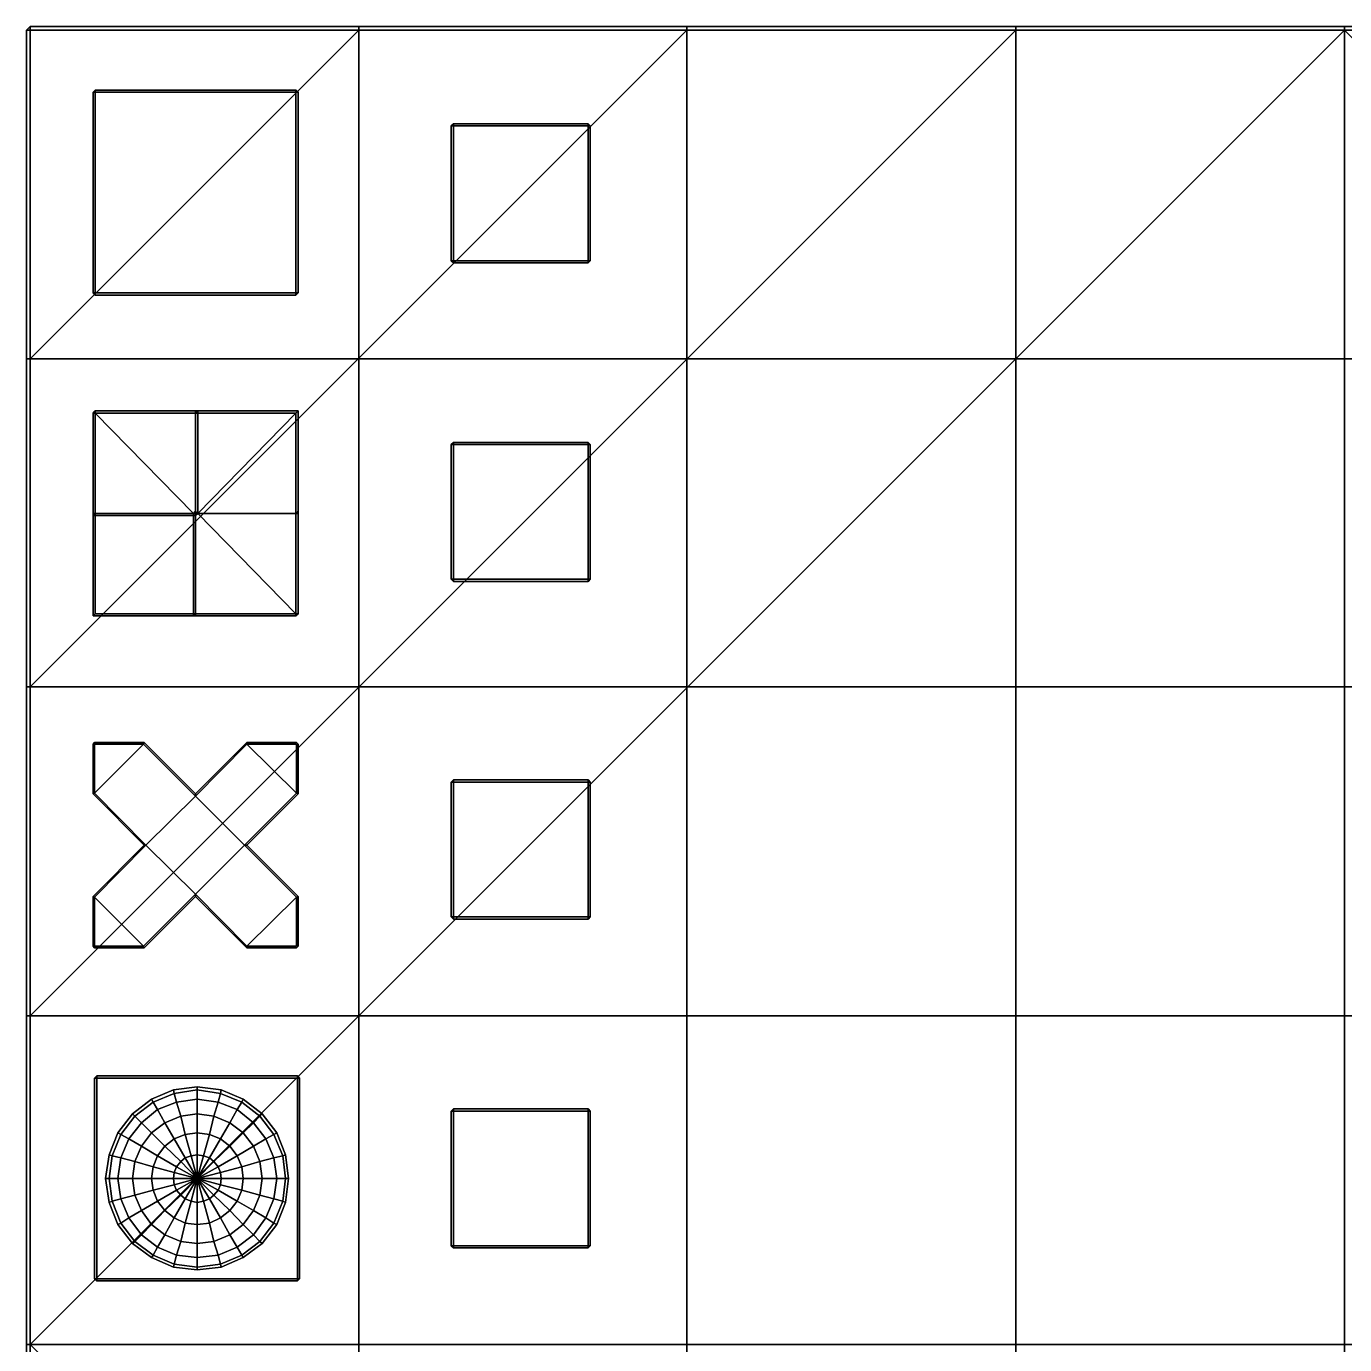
# Model space of a CAD drawing. Extents: x -0.18 to 0.18, y -0.18 to 0.18.
# Drawn here: x -0.18 to 0, y 0 to 0.18 of the extents above; entities that cross this region are included whole.
import ezdxf

# ---------------------------------------------------------------- set-up
doc = ezdxf.new("R2010")
doc.units = 0
for name, color, linetype in [('BAUER_5.1', 49, 'CONTINUOUS'), ('BAUER_6.1', 49, 'CONTINUOUS'), ('BAUER_7.1', 49, 'CONTINUOUS'), ('BAUER_8.1', 49, 'CONTINUOUS'), ('DAME.1', 49, 'CONTINUOUS'), ('KOPF.3', 49, 'CONTINUOUS'), ('L_UFER_2.1', 49, 'CONTINUOUS'), ('SCHACHBRETT', 252, 'CONTINUOUS'), ('SPRINGER_2.1', 49, 'CONTINUOUS'), ('TURM_2.1', 49, 'CONTINUOUS')]:
    doc.layers.add(name, color=color, linetype=linetype)

msp = doc.modelspace()

# ---------------------------------------------------------------- meshes
at = {"layer": 'BAUER_5.1'}
mesh = msp.add_polyface(dxfattribs=at)
corners = [(-0.1033, 0.0135, 0.01), (-0.1217, 0.0135, 0.01), (-0.1217, 0.0319, 0.01), (-0.1033, 0.0319, 0.01), (-0.1033, 0.0132, 0.0103), (-0.1217, 0.0132, 0.0103), (-0.122, 0.0135, 0.0103), (-0.122, 0.0319, 0.0103), (-0.1217, 0.0322, 0.0103), (-0.1033, 0.0322, 0.0103), (-0.103, 0.0319, 0.0103), (-0.103, 0.0135, 0.0103), (-0.1033, 0.0132, 0.0287), (-0.1217, 0.0132, 0.0287), (-0.122, 0.0135, 0.0287), (-0.122, 0.0319, 0.0287), (-0.1217, 0.0322, 0.0287), (-0.1033, 0.0322, 0.0287), (-0.103, 0.0319, 0.0287), (-0.103, 0.0135, 0.0287), (-0.1033, 0.0135, 0.029), (-0.1217, 0.0135, 0.029), (-0.1217, 0.0319, 0.029), (-0.1033, 0.0319, 0.029)]
mesh.append_faces([[corners[k] for k in face] for face in [(0, 4, 5, 1), (4, 12, 13, 5), (12, 20, 21, 13), (1, 5, 6, 6), (5, 13, 14, 6), (13, 21, 14, 14), (1, 6, 7, 2), (6, 14, 15, 7), (14, 21, 22, 15), (2, 7, 8, 8), (7, 15, 16, 8), (15, 22, 16, 16), (2, 8, 9, 3), (8, 16, 17, 9), (16, 22, 23, 17), (3, 9, 10, 10), (9, 17, 18, 10), (17, 23, 18, 18), (3, 10, 11, 0), (10, 18, 19, 11), (18, 23, 20, 19), (0, 11, 4, 4), (11, 19, 12, 4), (19, 20, 12, 12), (20, 23, 22, 21), (0, 1, 2, 3)]])
at = {"layer": 'BAUER_6.1'}
mesh = msp.add_polyface(dxfattribs=at)
corners = [(-0.1033, 0.0584, 0.01), (-0.1217, 0.0584, 0.01), (-0.1217, 0.0768, 0.01), (-0.1033, 0.0768, 0.01), (-0.1033, 0.0581, 0.0103), (-0.1217, 0.0581, 0.0103), (-0.122, 0.0584, 0.0103), (-0.122, 0.0768, 0.0103), (-0.1217, 0.0771, 0.0103), (-0.1033, 0.0771, 0.0103), (-0.103, 0.0768, 0.0103), (-0.103, 0.0584, 0.0103), (-0.1033, 0.0581, 0.0287), (-0.1217, 0.0581, 0.0287), (-0.122, 0.0584, 0.0287), (-0.122, 0.0768, 0.0287), (-0.1217, 0.0771, 0.0287), (-0.1033, 0.0771, 0.0287), (-0.103, 0.0768, 0.0287), (-0.103, 0.0584, 0.0287), (-0.1033, 0.0584, 0.029), (-0.1217, 0.0584, 0.029), (-0.1217, 0.0768, 0.029), (-0.1033, 0.0768, 0.029)]
mesh.append_faces([[corners[k] for k in face] for face in [(0, 4, 5, 1), (4, 12, 13, 5), (12, 20, 21, 13), (1, 5, 6, 6), (5, 13, 14, 6), (13, 21, 14, 14), (1, 6, 7, 2), (6, 14, 15, 7), (14, 21, 22, 15), (2, 7, 8, 8), (7, 15, 16, 8), (15, 22, 16, 16), (2, 8, 9, 3), (8, 16, 17, 9), (16, 22, 23, 17), (3, 9, 10, 10), (9, 17, 18, 10), (17, 23, 18, 18), (3, 10, 11, 0), (10, 18, 19, 11), (18, 23, 20, 19), (0, 11, 4, 4), (11, 19, 12, 4), (19, 20, 12, 12), (20, 23, 22, 21), (0, 1, 2, 3)]])
at = {"layer": 'BAUER_7.1'}
mesh = msp.add_polyface(dxfattribs=at)
corners = [(-0.1033, 0.1045, 0.01), (-0.1217, 0.1045, 0.01), (-0.1217, 0.1229, 0.01), (-0.1033, 0.1229, 0.01), (-0.1033, 0.1042, 0.0103), (-0.1217, 0.1042, 0.0103), (-0.122, 0.1045, 0.0103), (-0.122, 0.1229, 0.0103), (-0.1217, 0.1232, 0.0103), (-0.1033, 0.1232, 0.0103), (-0.103, 0.1229, 0.0103), (-0.103, 0.1045, 0.0103), (-0.1033, 0.1042, 0.0287), (-0.1217, 0.1042, 0.0287), (-0.122, 0.1045, 0.0287), (-0.122, 0.1229, 0.0287), (-0.1217, 0.1232, 0.0287), (-0.1033, 0.1232, 0.0287), (-0.103, 0.1229, 0.0287), (-0.103, 0.1045, 0.0287), (-0.1033, 0.1045, 0.029), (-0.1217, 0.1045, 0.029), (-0.1217, 0.1229, 0.029), (-0.1033, 0.1229, 0.029)]
mesh.append_faces([[corners[k] for k in face] for face in [(0, 4, 5, 1), (4, 12, 13, 5), (12, 20, 21, 13), (1, 5, 6, 6), (5, 13, 14, 6), (13, 21, 14, 14), (1, 6, 7, 2), (6, 14, 15, 7), (14, 21, 22, 15), (2, 7, 8, 8), (7, 15, 16, 8), (15, 22, 16, 16), (2, 8, 9, 3), (8, 16, 17, 9), (16, 22, 23, 17), (3, 9, 10, 10), (9, 17, 18, 10), (17, 23, 18, 18), (3, 10, 11, 0), (10, 18, 19, 11), (18, 23, 20, 19), (0, 11, 4, 4), (11, 19, 12, 4), (19, 20, 12, 12), (20, 23, 22, 21), (0, 1, 2, 3)]])
at = {"layer": 'BAUER_8.1'}
mesh = msp.add_polyface(dxfattribs=at)
corners = [(-0.1033, 0.148, 0.01), (-0.1217, 0.148, 0.01), (-0.1217, 0.1664, 0.01), (-0.1033, 0.1664, 0.01), (-0.1033, 0.1477, 0.0103), (-0.1217, 0.1477, 0.0103), (-0.122, 0.148, 0.0103), (-0.122, 0.1664, 0.0103), (-0.1217, 0.1667, 0.0103), (-0.1033, 0.1667, 0.0103), (-0.103, 0.1664, 0.0103), (-0.103, 0.148, 0.0103), (-0.1033, 0.1477, 0.0287), (-0.1217, 0.1477, 0.0287), (-0.122, 0.148, 0.0287), (-0.122, 0.1664, 0.0287), (-0.1217, 0.1667, 0.0287), (-0.1033, 0.1667, 0.0287), (-0.103, 0.1664, 0.0287), (-0.103, 0.148, 0.0287), (-0.1033, 0.148, 0.029), (-0.1217, 0.148, 0.029), (-0.1217, 0.1664, 0.029), (-0.1033, 0.1664, 0.029)]
mesh.append_faces([[corners[k] for k in face] for face in [(0, 4, 5, 1), (4, 12, 13, 5), (12, 20, 21, 13), (1, 5, 6, 6), (5, 13, 14, 6), (13, 21, 14, 14), (1, 6, 7, 2), (6, 14, 15, 7), (14, 21, 22, 15), (2, 7, 8, 8), (7, 15, 16, 8), (15, 22, 16, 16), (2, 8, 9, 3), (8, 16, 17, 9), (16, 22, 23, 17), (3, 9, 10, 10), (9, 17, 18, 10), (17, 23, 18, 18), (3, 10, 11, 0), (10, 18, 19, 11), (18, 23, 20, 19), (0, 11, 4, 4), (11, 19, 12, 4), (19, 20, 12, 12), (20, 23, 22, 21), (0, 1, 2, 3)]])
at = {"layer": 'DAME.1'}
mesh = msp.add_polyface(dxfattribs=at)
corners = [(-0.143, 0.009, 0.01), (-0.1704, 0.009, 0.01), (-0.1704, 0.0364, 0.01), (-0.143, 0.0364, 0.01), (-0.143, 0.0087, 0.0103), (-0.1704, 0.0087, 0.0103), (-0.1707, 0.009, 0.0103), (-0.1707, 0.0364, 0.0103), (-0.1704, 0.0367, 0.0103), (-0.143, 0.0367, 0.0103), (-0.1427, 0.0364, 0.0103), (-0.1427, 0.009, 0.0103), (-0.143, 0.0087, 0.0377), (-0.1704, 0.0087, 0.0377), (-0.1707, 0.009, 0.0377), (-0.1707, 0.0364, 0.0377), (-0.1704, 0.0367, 0.0377), (-0.143, 0.0367, 0.0377), (-0.1427, 0.0364, 0.0377), (-0.1427, 0.009, 0.0377), (-0.143, 0.009, 0.038), (-0.1704, 0.009, 0.038), (-0.1704, 0.0364, 0.038), (-0.143, 0.0364, 0.038)]
mesh.append_faces([[corners[k] for k in face] for face in [(0, 4, 5, 1), (4, 12, 13, 5), (12, 20, 21, 13), (1, 5, 6, 6), (5, 13, 14, 6), (13, 21, 14, 14), (1, 6, 7, 2), (6, 14, 15, 7), (14, 21, 22, 15), (2, 7, 8, 8), (7, 15, 16, 8), (15, 22, 16, 16), (2, 8, 9, 3), (8, 16, 17, 9), (16, 22, 23, 17), (3, 9, 10, 10), (9, 17, 18, 10), (17, 23, 18, 18), (3, 10, 11, 0), (10, 18, 19, 11), (18, 23, 20, 19), (0, 11, 4, 4), (11, 19, 12, 4), (19, 20, 12, 12), (20, 23, 22, 21), (0, 1, 2, 3)]])
at = {"layer": 'KOPF.3'}
mesh = msp.add_polyface(dxfattribs=at)
corners = [(-0.1575, 0.0258, 0.038), (-0.1583, 0.0287, 0.0393), (-0.1567, 0.0289, 0.0393), (-0.1567, 0.0259, 0.038), (-0.1621, 0.0258, 0.0393), (-0.1643, 0.0271, 0.0413), (-0.1629, 0.0289, 0.0413), (-0.1611, 0.0271, 0.0393), (-0.1611, 0.0303, 0.0413), (-0.1598, 0.0281, 0.0393), (-0.1589, 0.0312, 0.0413), (-0.1567, 0.0315, 0.0413), (-0.166, 0.0281, 0.0439), (-0.1643, 0.0303, 0.0439), (-0.1621, 0.0321, 0.0439), (-0.1595, 0.0331, 0.0439), (-0.1567, 0.0335, 0.0439), (-0.1671, 0.0287, 0.0469), (-0.1652, 0.0312, 0.0469), (-0.1627, 0.0331, 0.0469), (-0.1598, 0.0343, 0.0469), (-0.1567, 0.0348, 0.0469), (-0.1683, 0.0258, 0.0469), (-0.1687, 0.0259, 0.0501), (-0.1675, 0.0289, 0.0501), (-0.1655, 0.0315, 0.0501), (-0.1629, 0.0335, 0.0501), (-0.1599, 0.0348, 0.0501), (-0.1567, 0.0352, 0.0501), (-0.1683, 0.0258, 0.0534), (-0.1671, 0.0287, 0.0534), (-0.1652, 0.0312, 0.0534), (-0.1627, 0.0331, 0.0534), (-0.1598, 0.0343, 0.0534), (-0.1567, 0.0348, 0.0534), (-0.166, 0.0281, 0.0564), (-0.1643, 0.0303, 0.0564), (-0.1621, 0.0321, 0.0564), (-0.1595, 0.0331, 0.0564), (-0.1567, 0.0335, 0.0564), (-0.1643, 0.0271, 0.059), (-0.1629, 0.0289, 0.059), (-0.1611, 0.0303, 0.059), (-0.1589, 0.0312, 0.059), (-0.1567, 0.0315, 0.059), (-0.1621, 0.0258, 0.0609), (-0.1611, 0.0271, 0.0609), (-0.1598, 0.0281, 0.0609), (-0.1583, 0.0287, 0.0609), (-0.1567, 0.0289, 0.0609), (-0.1575, 0.0258, 0.0622), (-0.1567, 0.0259, 0.0622)]
mesh.append_faces([[corners[k] for k in face] for face in [(0, 1, 2, 3), (4, 5, 6, 7), (7, 6, 8, 9), (9, 8, 10, 1), (1, 10, 11, 2), (5, 12, 13, 6), (6, 13, 14, 8), (8, 14, 15, 10), (10, 15, 16, 11), (12, 17, 18, 13), (13, 18, 19, 14), (14, 19, 20, 15), (15, 20, 21, 16), (22, 23, 24, 17), (17, 24, 25, 18), (18, 25, 26, 19), (19, 26, 27, 20), (20, 27, 28, 21), (23, 29, 30, 24), (24, 30, 31, 25), (25, 31, 32, 26), (26, 32, 33, 27), (27, 33, 34, 28), (30, 35, 36, 31), (31, 36, 37, 32), (32, 37, 38, 33), (33, 38, 39, 34), (35, 40, 41, 36), (36, 41, 42, 37), (37, 42, 43, 38), (38, 43, 44, 39), (40, 45, 46, 41), (41, 46, 47, 42), (42, 47, 48, 43), (43, 48, 49, 44), (48, 50, 51, 49)]])
mesh = msp.add_polyface(dxfattribs=at)
corners = [(-0.1567, 0.0259, 0.038), (-0.1567, 0.0289, 0.0393), (-0.155, 0.0287, 0.0393), (-0.1558, 0.0258, 0.038), (-0.1567, 0.0315, 0.0413), (-0.1544, 0.0312, 0.0413), (-0.1522, 0.0303, 0.0413), (-0.1535, 0.0281, 0.0393), (-0.1504, 0.0289, 0.0413), (-0.1522, 0.0271, 0.0393), (-0.149, 0.0271, 0.0413), (-0.1512, 0.0258, 0.0393), (-0.1567, 0.0335, 0.0439), (-0.1538, 0.0331, 0.0439), (-0.1512, 0.0321, 0.0439), (-0.149, 0.0303, 0.0439), (-0.1473, 0.0281, 0.0439), (-0.1567, 0.0348, 0.0469), (-0.1535, 0.0343, 0.0469), (-0.1506, 0.0331, 0.0469), (-0.1481, 0.0312, 0.0469), (-0.1462, 0.0287, 0.0469), (-0.1567, 0.0352, 0.0501), (-0.1534, 0.0348, 0.0501), (-0.1504, 0.0335, 0.0501), (-0.1478, 0.0315, 0.0501), (-0.1458, 0.0289, 0.0501), (-0.1446, 0.0259, 0.0501), (-0.145, 0.0258, 0.0469), (-0.1567, 0.0348, 0.0534), (-0.1535, 0.0343, 0.0534), (-0.1506, 0.0331, 0.0534), (-0.1481, 0.0312, 0.0534), (-0.1462, 0.0287, 0.0534), (-0.145, 0.0258, 0.0534), (-0.1567, 0.0335, 0.0564), (-0.1538, 0.0331, 0.0564), (-0.1512, 0.0321, 0.0564), (-0.149, 0.0303, 0.0564), (-0.1473, 0.0281, 0.0564), (-0.1567, 0.0315, 0.059), (-0.1544, 0.0312, 0.059), (-0.1522, 0.0303, 0.059), (-0.1504, 0.0289, 0.059), (-0.149, 0.0271, 0.059), (-0.1567, 0.0289, 0.0609), (-0.155, 0.0287, 0.0609), (-0.1535, 0.0281, 0.0609), (-0.1522, 0.0271, 0.0609), (-0.1512, 0.0258, 0.0609), (-0.1567, 0.0259, 0.0622), (-0.1558, 0.0258, 0.0622)]
mesh.append_faces([[corners[k] for k in face] for face in [(0, 1, 2, 3), (1, 4, 5, 2), (2, 5, 6, 7), (7, 6, 8, 9), (9, 8, 10, 11), (4, 12, 13, 5), (5, 13, 14, 6), (6, 14, 15, 8), (8, 15, 16, 10), (12, 17, 18, 13), (13, 18, 19, 14), (14, 19, 20, 15), (15, 20, 21, 16), (17, 22, 23, 18), (18, 23, 24, 19), (19, 24, 25, 20), (20, 25, 26, 21), (21, 26, 27, 28), (22, 29, 30, 23), (23, 30, 31, 24), (24, 31, 32, 25), (25, 32, 33, 26), (26, 33, 34, 27), (29, 35, 36, 30), (30, 36, 37, 31), (31, 37, 38, 32), (32, 38, 39, 33), (35, 40, 41, 36), (36, 41, 42, 37), (37, 42, 43, 38), (38, 43, 44, 39), (40, 45, 46, 41), (41, 46, 47, 42), (42, 47, 48, 43), (43, 48, 49, 44), (45, 50, 51, 46)]])
mesh = msp.add_polyface(dxfattribs=at)
corners = [(-0.1599, 0.0227, 0.038), (-0.1629, 0.0227, 0.0393), (-0.1627, 0.0243, 0.0393), (-0.1598, 0.0235, 0.038), (-0.1621, 0.0258, 0.0393), (-0.1595, 0.0243, 0.038), (-0.1611, 0.0271, 0.0393), (-0.1589, 0.025, 0.038), (-0.1598, 0.0281, 0.0393), (-0.1583, 0.0255, 0.038), (-0.1583, 0.0287, 0.0393), (-0.1575, 0.0258, 0.038), (-0.1655, 0.0227, 0.0413), (-0.1652, 0.025, 0.0413), (-0.1643, 0.0271, 0.0413), (-0.1675, 0.0227, 0.0439), (-0.1671, 0.0255, 0.0439), (-0.166, 0.0281, 0.0439), (-0.1687, 0.0227, 0.0469), (-0.1683, 0.0258, 0.0469), (-0.1671, 0.0287, 0.0469), (-0.1692, 0.0227, 0.0501), (-0.1687, 0.0259, 0.0501), (-0.1687, 0.0227, 0.0534), (-0.1683, 0.0258, 0.0534), (-0.1675, 0.0227, 0.0564), (-0.1671, 0.0255, 0.0564), (-0.166, 0.0281, 0.0564), (-0.1671, 0.0287, 0.0534), (-0.1655, 0.0227, 0.059), (-0.1652, 0.025, 0.059), (-0.1643, 0.0271, 0.059), (-0.1629, 0.0227, 0.0609), (-0.1627, 0.0243, 0.0609), (-0.1621, 0.0258, 0.0609), (-0.1599, 0.0227, 0.0622), (-0.1598, 0.0235, 0.0622), (-0.1595, 0.0243, 0.0622), (-0.1589, 0.025, 0.0622), (-0.1611, 0.0271, 0.0609), (-0.1583, 0.0255, 0.0622), (-0.1598, 0.0281, 0.0609), (-0.1575, 0.0258, 0.0622), (-0.1583, 0.0287, 0.0609), (-0.1567, 0.0227, 0.0376), (-0.1567, 0.0227, 0.0626), (-0.1567, 0.0259, 0.038), (-0.1567, 0.0259, 0.0622)]
mesh.append_faces([[corners[k] for k in face] for face in [(0, 1, 2, 3), (3, 2, 4, 5), (5, 4, 6, 7), (7, 6, 8, 9), (9, 8, 10, 11), (1, 12, 13, 2), (2, 13, 14, 4), (12, 15, 16, 13), (13, 16, 17, 14), (15, 18, 19, 16), (16, 19, 20, 17), (18, 21, 22, 19), (21, 23, 24, 22), (23, 25, 26, 24), (24, 26, 27, 28), (25, 29, 30, 26), (26, 30, 31, 27), (29, 32, 33, 30), (30, 33, 34, 31), (32, 35, 36, 33), (33, 36, 37, 34), (34, 37, 38, 39), (39, 38, 40, 41), (41, 40, 42, 43), (44, 0, 3, 3), (36, 35, 45, 45), (44, 3, 5, 5), (37, 36, 45, 45), (44, 5, 7, 7), (38, 37, 45, 45), (44, 7, 9, 9), (40, 38, 45, 45), (44, 9, 11, 11), (42, 40, 45, 45), (44, 11, 46, 46), (47, 42, 45, 45)]])
mesh = msp.add_polyface(dxfattribs=at)
corners = [(-0.1558, 0.0258, 0.038), (-0.155, 0.0287, 0.0393), (-0.1535, 0.0281, 0.0393), (-0.155, 0.0255, 0.038), (-0.1522, 0.0271, 0.0393), (-0.1544, 0.025, 0.038), (-0.1512, 0.0258, 0.0393), (-0.1538, 0.0243, 0.038), (-0.1506, 0.0243, 0.0393), (-0.1535, 0.0235, 0.038), (-0.1504, 0.0227, 0.0393), (-0.1534, 0.0227, 0.038), (-0.149, 0.0271, 0.0413), (-0.1481, 0.025, 0.0413), (-0.1478, 0.0227, 0.0413), (-0.1473, 0.0281, 0.0439), (-0.1462, 0.0255, 0.0439), (-0.1458, 0.0227, 0.0439), (-0.1462, 0.0287, 0.0469), (-0.145, 0.0258, 0.0469), (-0.1446, 0.0227, 0.0469), (-0.1446, 0.0259, 0.0501), (-0.1442, 0.0227, 0.0501), (-0.145, 0.0258, 0.0534), (-0.1446, 0.0227, 0.0534), (-0.1462, 0.0287, 0.0534), (-0.1473, 0.0281, 0.0564), (-0.1462, 0.0255, 0.0564), (-0.1458, 0.0227, 0.0564), (-0.149, 0.0271, 0.059), (-0.1481, 0.025, 0.059), (-0.1478, 0.0227, 0.059), (-0.1512, 0.0258, 0.0609), (-0.1506, 0.0243, 0.0609), (-0.1504, 0.0227, 0.0609), (-0.155, 0.0287, 0.0609), (-0.1558, 0.0258, 0.0622), (-0.155, 0.0255, 0.0622), (-0.1535, 0.0281, 0.0609), (-0.1544, 0.025, 0.0622), (-0.1522, 0.0271, 0.0609), (-0.1538, 0.0243, 0.0622), (-0.1535, 0.0235, 0.0622), (-0.1534, 0.0227, 0.0622), (-0.1567, 0.0227, 0.0376), (-0.1567, 0.0259, 0.038), (-0.1567, 0.0259, 0.0622), (-0.1567, 0.0227, 0.0626)]
mesh.append_faces([[corners[k] for k in face] for face in [(0, 1, 2, 3), (3, 2, 4, 5), (5, 4, 6, 7), (7, 6, 8, 9), (9, 8, 10, 11), (6, 12, 13, 8), (8, 13, 14, 10), (12, 15, 16, 13), (13, 16, 17, 14), (15, 18, 19, 16), (16, 19, 20, 17), (19, 21, 22, 20), (21, 23, 24, 22), (25, 26, 27, 23), (23, 27, 28, 24), (26, 29, 30, 27), (27, 30, 31, 28), (29, 32, 33, 30), (30, 33, 34, 31), (35, 36, 37, 38), (38, 37, 39, 40), (40, 39, 41, 32), (32, 41, 42, 33), (33, 42, 43, 34), (44, 45, 0, 0), (36, 46, 47, 47), (44, 0, 3, 3), (37, 36, 47, 47), (44, 3, 5, 5), (39, 37, 47, 47), (44, 5, 7, 7), (41, 39, 47, 47), (44, 7, 9, 9), (42, 41, 47, 47), (44, 9, 11, 11), (43, 42, 47, 47)]])
mesh = msp.add_polyface(dxfattribs=at)
corners = [(-0.1575, 0.0196, 0.038), (-0.1583, 0.0166, 0.0393), (-0.1598, 0.0173, 0.0393), (-0.1583, 0.0199, 0.038), (-0.1611, 0.0183, 0.0393), (-0.1589, 0.0204, 0.038), (-0.1621, 0.0196, 0.0393), (-0.1595, 0.0211, 0.038), (-0.1627, 0.0211, 0.0393), (-0.1598, 0.0218, 0.038), (-0.1629, 0.0227, 0.0393), (-0.1599, 0.0227, 0.038), (-0.1643, 0.0183, 0.0413), (-0.1652, 0.0204, 0.0413), (-0.1655, 0.0227, 0.0413), (-0.166, 0.0173, 0.0439), (-0.1671, 0.0199, 0.0439), (-0.1675, 0.0227, 0.0439), (-0.1671, 0.0166, 0.0469), (-0.1683, 0.0196, 0.0469), (-0.1687, 0.0227, 0.0469), (-0.1687, 0.0194, 0.0501), (-0.1692, 0.0227, 0.0501), (-0.1683, 0.0196, 0.0534), (-0.1687, 0.0227, 0.0534), (-0.1671, 0.0166, 0.0534), (-0.166, 0.0173, 0.0564), (-0.1671, 0.0199, 0.0564), (-0.1675, 0.0227, 0.0564), (-0.1643, 0.0183, 0.059), (-0.1652, 0.0204, 0.059), (-0.1655, 0.0227, 0.059), (-0.1621, 0.0196, 0.0609), (-0.1627, 0.0211, 0.0609), (-0.1629, 0.0227, 0.0609), (-0.1583, 0.0166, 0.0609), (-0.1575, 0.0196, 0.0622), (-0.1583, 0.0199, 0.0622), (-0.1598, 0.0173, 0.0609), (-0.1589, 0.0204, 0.0622), (-0.1611, 0.0183, 0.0609), (-0.1595, 0.0211, 0.0622), (-0.1598, 0.0218, 0.0622), (-0.1599, 0.0227, 0.0622), (-0.1567, 0.0227, 0.0376), (-0.1567, 0.0194, 0.038), (-0.1567, 0.0194, 0.0622), (-0.1567, 0.0227, 0.0626)]
mesh.append_faces([[corners[k] for k in face] for face in [(0, 1, 2, 3), (3, 2, 4, 5), (5, 4, 6, 7), (7, 6, 8, 9), (9, 8, 10, 11), (6, 12, 13, 8), (8, 13, 14, 10), (12, 15, 16, 13), (13, 16, 17, 14), (15, 18, 19, 16), (16, 19, 20, 17), (19, 21, 22, 20), (21, 23, 24, 22), (25, 26, 27, 23), (23, 27, 28, 24), (26, 29, 30, 27), (27, 30, 31, 28), (29, 32, 33, 30), (30, 33, 34, 31), (35, 36, 37, 38), (38, 37, 39, 40), (40, 39, 41, 32), (32, 41, 42, 33), (33, 42, 43, 34), (44, 45, 0, 0), (36, 46, 47, 47), (44, 0, 3, 3), (37, 36, 47, 47), (44, 3, 5, 5), (39, 37, 47, 47), (44, 5, 7, 7), (41, 39, 47, 47), (44, 7, 9, 9), (42, 41, 47, 47), (44, 9, 11, 11), (43, 42, 47, 47)]])
mesh = msp.add_polyface(dxfattribs=at)
corners = [(-0.1534, 0.0227, 0.038), (-0.1504, 0.0227, 0.0393), (-0.1506, 0.0211, 0.0393), (-0.1535, 0.0218, 0.038), (-0.1512, 0.0196, 0.0393), (-0.1538, 0.0211, 0.038), (-0.1522, 0.0183, 0.0393), (-0.1544, 0.0204, 0.038), (-0.1535, 0.0173, 0.0393), (-0.155, 0.0199, 0.038), (-0.155, 0.0166, 0.0393), (-0.1558, 0.0196, 0.038), (-0.1478, 0.0227, 0.0413), (-0.1481, 0.0204, 0.0413), (-0.149, 0.0183, 0.0413), (-0.1458, 0.0227, 0.0439), (-0.1462, 0.0199, 0.0439), (-0.1473, 0.0173, 0.0439), (-0.1446, 0.0227, 0.0469), (-0.145, 0.0196, 0.0469), (-0.1462, 0.0166, 0.0469), (-0.1442, 0.0227, 0.0501), (-0.1446, 0.0194, 0.0501), (-0.1446, 0.0227, 0.0534), (-0.145, 0.0196, 0.0534), (-0.1458, 0.0227, 0.0564), (-0.1462, 0.0199, 0.0564), (-0.1473, 0.0173, 0.0564), (-0.1462, 0.0166, 0.0534), (-0.1478, 0.0227, 0.059), (-0.1481, 0.0204, 0.059), (-0.149, 0.0183, 0.059), (-0.1504, 0.0227, 0.0609), (-0.1506, 0.0211, 0.0609), (-0.1512, 0.0196, 0.0609), (-0.1534, 0.0227, 0.0622), (-0.1535, 0.0218, 0.0622), (-0.1538, 0.0211, 0.0622), (-0.1544, 0.0204, 0.0622), (-0.1522, 0.0183, 0.0609), (-0.155, 0.0199, 0.0622), (-0.1535, 0.0173, 0.0609), (-0.1558, 0.0196, 0.0622), (-0.155, 0.0166, 0.0609), (-0.1567, 0.0227, 0.0376), (-0.1567, 0.0227, 0.0626), (-0.1567, 0.0194, 0.038), (-0.1567, 0.0194, 0.0622)]
mesh.append_faces([[corners[k] for k in face] for face in [(0, 1, 2, 3), (3, 2, 4, 5), (5, 4, 6, 7), (7, 6, 8, 9), (9, 8, 10, 11), (1, 12, 13, 2), (2, 13, 14, 4), (12, 15, 16, 13), (13, 16, 17, 14), (15, 18, 19, 16), (16, 19, 20, 17), (18, 21, 22, 19), (21, 23, 24, 22), (23, 25, 26, 24), (24, 26, 27, 28), (25, 29, 30, 26), (26, 30, 31, 27), (29, 32, 33, 30), (30, 33, 34, 31), (32, 35, 36, 33), (33, 36, 37, 34), (34, 37, 38, 39), (39, 38, 40, 41), (41, 40, 42, 43), (44, 0, 3, 3), (36, 35, 45, 45), (44, 3, 5, 5), (37, 36, 45, 45), (44, 5, 7, 7), (38, 37, 45, 45), (44, 7, 9, 9), (40, 38, 45, 45), (44, 9, 11, 11), (42, 40, 45, 45), (44, 11, 46, 46), (47, 42, 45, 45)]])
mesh = msp.add_polyface(dxfattribs=at)
corners = [(-0.1567, 0.0194, 0.038), (-0.1567, 0.0164, 0.0393), (-0.1583, 0.0166, 0.0393), (-0.1575, 0.0196, 0.038), (-0.1567, 0.0138, 0.0413), (-0.1589, 0.0141, 0.0413), (-0.1611, 0.015, 0.0413), (-0.1598, 0.0173, 0.0393), (-0.1629, 0.0164, 0.0413), (-0.1611, 0.0183, 0.0393), (-0.1643, 0.0183, 0.0413), (-0.1621, 0.0196, 0.0393), (-0.1567, 0.0119, 0.0439), (-0.1595, 0.0122, 0.0439), (-0.1621, 0.0133, 0.0439), (-0.1643, 0.015, 0.0439), (-0.166, 0.0173, 0.0439), (-0.1567, 0.0106, 0.0469), (-0.1598, 0.011, 0.0469), (-0.1627, 0.0122, 0.0469), (-0.1652, 0.0141, 0.0469), (-0.1671, 0.0166, 0.0469), (-0.1567, 0.0102, 0.0501), (-0.1599, 0.0106, 0.0501), (-0.1629, 0.0119, 0.0501), (-0.1655, 0.0138, 0.0501), (-0.1675, 0.0164, 0.0501), (-0.1687, 0.0194, 0.0501), (-0.1683, 0.0196, 0.0469), (-0.1567, 0.0106, 0.0534), (-0.1598, 0.011, 0.0534), (-0.1627, 0.0122, 0.0534), (-0.1652, 0.0141, 0.0534), (-0.1671, 0.0166, 0.0534), (-0.1683, 0.0196, 0.0534), (-0.1567, 0.0119, 0.0564), (-0.1595, 0.0122, 0.0564), (-0.1621, 0.0133, 0.0564), (-0.1643, 0.015, 0.0564), (-0.166, 0.0173, 0.0564), (-0.1567, 0.0138, 0.059), (-0.1589, 0.0141, 0.059), (-0.1611, 0.015, 0.059), (-0.1629, 0.0164, 0.059), (-0.1643, 0.0183, 0.059), (-0.1567, 0.0164, 0.0609), (-0.1583, 0.0166, 0.0609), (-0.1598, 0.0173, 0.0609), (-0.1611, 0.0183, 0.0609), (-0.1621, 0.0196, 0.0609), (-0.1567, 0.0194, 0.0622), (-0.1575, 0.0196, 0.0622)]
mesh.append_faces([[corners[k] for k in face] for face in [(0, 1, 2, 3), (1, 4, 5, 2), (2, 5, 6, 7), (7, 6, 8, 9), (9, 8, 10, 11), (4, 12, 13, 5), (5, 13, 14, 6), (6, 14, 15, 8), (8, 15, 16, 10), (12, 17, 18, 13), (13, 18, 19, 14), (14, 19, 20, 15), (15, 20, 21, 16), (17, 22, 23, 18), (18, 23, 24, 19), (19, 24, 25, 20), (20, 25, 26, 21), (21, 26, 27, 28), (22, 29, 30, 23), (23, 30, 31, 24), (24, 31, 32, 25), (25, 32, 33, 26), (26, 33, 34, 27), (29, 35, 36, 30), (30, 36, 37, 31), (31, 37, 38, 32), (32, 38, 39, 33), (35, 40, 41, 36), (36, 41, 42, 37), (37, 42, 43, 38), (38, 43, 44, 39), (40, 45, 46, 41), (41, 46, 47, 42), (42, 47, 48, 43), (43, 48, 49, 44), (45, 50, 51, 46)]])
mesh = msp.add_polyface(dxfattribs=at)
corners = [(-0.1558, 0.0196, 0.038), (-0.155, 0.0166, 0.0393), (-0.1567, 0.0164, 0.0393), (-0.1567, 0.0194, 0.038), (-0.1512, 0.0196, 0.0393), (-0.149, 0.0183, 0.0413), (-0.1504, 0.0164, 0.0413), (-0.1522, 0.0183, 0.0393), (-0.1522, 0.015, 0.0413), (-0.1535, 0.0173, 0.0393), (-0.1544, 0.0141, 0.0413), (-0.1567, 0.0138, 0.0413), (-0.1473, 0.0173, 0.0439), (-0.149, 0.015, 0.0439), (-0.1512, 0.0133, 0.0439), (-0.1538, 0.0122, 0.0439), (-0.1567, 0.0119, 0.0439), (-0.1462, 0.0166, 0.0469), (-0.1481, 0.0141, 0.0469), (-0.1506, 0.0122, 0.0469), (-0.1535, 0.011, 0.0469), (-0.1567, 0.0106, 0.0469), (-0.145, 0.0196, 0.0469), (-0.1446, 0.0194, 0.0501), (-0.1458, 0.0164, 0.0501), (-0.1478, 0.0138, 0.0501), (-0.1504, 0.0119, 0.0501), (-0.1534, 0.0106, 0.0501), (-0.1567, 0.0102, 0.0501), (-0.145, 0.0196, 0.0534), (-0.1462, 0.0166, 0.0534), (-0.1481, 0.0141, 0.0534), (-0.1506, 0.0122, 0.0534), (-0.1535, 0.011, 0.0534), (-0.1567, 0.0106, 0.0534), (-0.1473, 0.0173, 0.0564), (-0.149, 0.015, 0.0564), (-0.1512, 0.0133, 0.0564), (-0.1538, 0.0122, 0.0564), (-0.1567, 0.0119, 0.0564), (-0.149, 0.0183, 0.059), (-0.1504, 0.0164, 0.059), (-0.1522, 0.015, 0.059), (-0.1544, 0.0141, 0.059), (-0.1567, 0.0138, 0.059), (-0.1512, 0.0196, 0.0609), (-0.1522, 0.0183, 0.0609), (-0.1535, 0.0173, 0.0609), (-0.155, 0.0166, 0.0609), (-0.1567, 0.0164, 0.0609), (-0.1558, 0.0196, 0.0622), (-0.1567, 0.0194, 0.0622)]
mesh.append_faces([[corners[k] for k in face] for face in [(0, 1, 2, 3), (4, 5, 6, 7), (7, 6, 8, 9), (9, 8, 10, 1), (1, 10, 11, 2), (5, 12, 13, 6), (6, 13, 14, 8), (8, 14, 15, 10), (10, 15, 16, 11), (12, 17, 18, 13), (13, 18, 19, 14), (14, 19, 20, 15), (15, 20, 21, 16), (22, 23, 24, 17), (17, 24, 25, 18), (18, 25, 26, 19), (19, 26, 27, 20), (20, 27, 28, 21), (23, 29, 30, 24), (24, 30, 31, 25), (25, 31, 32, 26), (26, 32, 33, 27), (27, 33, 34, 28), (30, 35, 36, 31), (31, 36, 37, 32), (32, 37, 38, 33), (33, 38, 39, 34), (35, 40, 41, 36), (36, 41, 42, 37), (37, 42, 43, 38), (38, 43, 44, 39), (40, 45, 46, 41), (41, 46, 47, 42), (42, 47, 48, 43), (43, 48, 49, 44), (48, 50, 51, 49)]])
at = {"layer": 'L_UFER_2.1'}
mesh = msp.add_polyface(dxfattribs=at)
corners = [(-0.1431, 0.0542, 0.0378), (-0.1429, 0.0544, 0.0378), (-0.1499, 0.0542, 0.0102), (-0.1499, 0.0542, 0.0378), (-0.1569, 0.0612, 0.0102), (-0.1569, 0.0612, 0.0378), (-0.1639, 0.0542, 0.0102), (-0.1639, 0.0542, 0.0378), (-0.1429, 0.082, 0.0378), (-0.1431, 0.0822, 0.0378), (-0.1709, 0.0612, 0.0102), (-0.1709, 0.0612, 0.0378), (-0.1639, 0.0682, 0.0102), (-0.1639, 0.0682, 0.0378), (-0.1709, 0.0752, 0.0102), (-0.1709, 0.0752, 0.0378), (-0.1707, 0.0822, 0.0378), (-0.1709, 0.082, 0.0378), (-0.1639, 0.0822, 0.0102), (-0.1639, 0.0822, 0.0378), (-0.1569, 0.0752, 0.0102), (-0.1569, 0.0752, 0.0378), (-0.1499, 0.0822, 0.0102), (-0.1499, 0.0822, 0.0378), (-0.1709, 0.0544, 0.0378), (-0.1707, 0.0542, 0.0378), (-0.1429, 0.0752, 0.0102), (-0.1429, 0.0752, 0.0378), (-0.1499, 0.0682, 0.0102), (-0.1499, 0.0682, 0.0378), (-0.1429, 0.0612, 0.0102), (-0.1429, 0.0612, 0.0378), (-0.1569, 0.0752, 0.0102), (-0.1499, 0.0682, 0.0378), (-0.1569, 0.0612, 0.0102), (-0.1569, 0.0612, 0.0378), (-0.1499, 0.0682, 0.0102), (-0.1569, 0.0752, 0.0378), (-0.1639, 0.0682, 0.0102), (-0.1639, 0.0682, 0.0378), (-0.1429, 0.0544, 0.0102), (-0.1431, 0.0542, 0.0102), (-0.1707, 0.0542, 0.0102), (-0.1709, 0.0544, 0.0102), (-0.1709, 0.082, 0.0102), (-0.1707, 0.0822, 0.0102), (-0.1431, 0.0822, 0.0102), (-0.1429, 0.082, 0.0102), (-0.1432, 0.0544, 0.038), (-0.1431, 0.0545, 0.038), (-0.1499, 0.0544, 0.038), (-0.1569, 0.0615, 0.038), (-0.164, 0.0544, 0.038), (-0.1431, 0.0819, 0.038), (-0.1432, 0.082, 0.038), (-0.1707, 0.0611, 0.038), (-0.1707, 0.0753, 0.038), (-0.1707, 0.082, 0.038), (-0.1707, 0.0819, 0.038), (-0.164, 0.082, 0.038), (-0.1499, 0.082, 0.038), (-0.1707, 0.0545, 0.038), (-0.1707, 0.0544, 0.038), (-0.1431, 0.0753, 0.038), (-0.1502, 0.0682, 0.038), (-0.1431, 0.0611, 0.038), (-0.1569, 0.0749, 0.038), (-0.1637, 0.0682, 0.038), (-0.1499, 0.0544, 0.01), (-0.164, 0.0544, 0.01), (-0.1707, 0.0611, 0.01), (-0.1707, 0.0753, 0.01), (-0.164, 0.082, 0.01), (-0.1569, 0.0749, 0.01), (-0.1499, 0.082, 0.01), (-0.1431, 0.0753, 0.01), (-0.1502, 0.0682, 0.01), (-0.1431, 0.0611, 0.01), (-0.1569, 0.0615, 0.01), (-0.1637, 0.0682, 0.01), (-0.1431, 0.0545, 0.01), (-0.1432, 0.0544, 0.01), (-0.1707, 0.0544, 0.01), (-0.1707, 0.0545, 0.01), (-0.1707, 0.0819, 0.01), (-0.1707, 0.082, 0.01), (-0.1432, 0.082, 0.01), (-0.1431, 0.0819, 0.01)]
mesh.append_faces([[corners[k] for k in face] for face in [(41, 0, 3, 2), (2, 3, 5, 4), (4, 5, 7, 6), (6, 7, 25, 42), (43, 24, 11, 10), (10, 11, 13, 12), (12, 13, 15, 14), (14, 15, 17, 44), (45, 16, 19, 18), (18, 19, 21, 20), (20, 21, 23, 22), (22, 23, 9, 46), (47, 8, 27, 26), (26, 27, 29, 28), (28, 29, 31, 30), (30, 31, 1, 40), (38, 12, 14, 14), (37, 66, 60, 23), (23, 60, 54, 9), (9, 54, 53, 8), (8, 53, 63, 27), (38, 10, 12, 12), (27, 63, 64, 29), (39, 13, 11, 11), (2, 4, 34, 34), (34, 4, 6, 6), (41, 40, 1, 0), (39, 15, 13, 13), (25, 24, 43, 42), (23, 21, 37, 37), (37, 21, 19, 19), (17, 16, 45, 44), (9, 8, 47, 46), (29, 64, 65, 31), (31, 65, 49, 1), (1, 49, 48, 0), (0, 48, 50, 3), (50, 48, 49, 65), (51, 50, 65, 64), (64, 63, 60, 66), (55, 61, 62, 52), (64, 66, 67, 51), (60, 63, 53, 54), (66, 59, 56, 67), (59, 57, 58, 56), (51, 67, 55, 52), (3, 50, 51, 5), (5, 51, 52, 7), (7, 52, 62, 25), (25, 62, 61, 24), (24, 61, 55, 11), (11, 55, 67, 39), (39, 67, 56, 15), (15, 56, 58, 17), (17, 58, 57, 16), (16, 57, 59, 19), (19, 59, 66, 37), (68, 77, 80, 81), (76, 77, 68, 78), (74, 86, 87, 75), (76, 78, 79, 73), (78, 69, 70, 79), (69, 82, 83, 70), (73, 79, 71, 72), (71, 84, 85, 72), (73, 74, 75, 76), (30, 77, 76, 28), (28, 76, 75, 26), (26, 75, 87, 47), (47, 87, 86, 46), (46, 86, 74, 22), (22, 74, 73, 20), (20, 73, 72, 18), (18, 72, 85, 45), (45, 85, 84, 44), (44, 84, 71, 14), (14, 71, 79, 38), (38, 79, 70, 10), (10, 70, 83, 43), (43, 83, 82, 42), (42, 82, 69, 6), (6, 69, 78, 34), (34, 78, 68, 2), (2, 68, 81, 41), (41, 81, 80, 40), (40, 80, 77, 30)]])
at = {"layer": 'SCHACHBRETT'}
mesh = msp.add_polyface(dxfattribs=at)
corners = [(-0.1795, -0.1795), (-0.1346, -0.1795), (-0.0898, -0.1795), (-0.0449, -0.1795), (0, -0.1795), (0.0449, -0.1795), (0.0898, -0.1795), (0.1346, -0.1795), (0.1795, -0.1795), (0.1795, -0.1346), (0.1795, -0.0898), (0.1795, -0.0449), (0.1795, 0), (0.1795, 0.0449), (0.1795, 0.0898), (0.1795, 0.1346), (0.1795, 0.1795), (0.1346, 0.1795), (0.0898, 0.1795), (0.0449, 0.1795), (0, 0.1795), (-0.0449, 0.1795), (-0.0898, 0.1795), (-0.1346, 0.1795), (-0.1795, 0.1795), (-0.1795, 0.1346), (-0.1795, 0.0898), (-0.1795, 0.0449), (-0.1795, 0), (-0.1795, -0.0449), (-0.1795, -0.0898), (-0.1795, -0.1346), (-0.1795, -0.18, 0.0005), (-0.1346, -0.18, 0.0005), (-0.0898, -0.18, 0.0005), (-0.0449, -0.18, 0.0005), (0, -0.18, 0.0005), (0.0449, -0.18, 0.0005), (0.0898, -0.18, 0.0005), (0.1346, -0.18, 0.0005), (0.1795, -0.18, 0.0005), (0.18, -0.1795, 0.0005), (0.18, -0.1346, 0.0005), (0.18, -0.0898, 0.0005), (0.18, -0.0449, 0.0005), (0.18, 0, 0.0005), (0.18, 0.0449, 0.0005), (0.18, 0.0898, 0.0005), (0.18, 0.1346, 0.0005), (0.18, 0.1795, 0.0005), (0.1795, 0.18, 0.0005), (0.1346, 0.18, 0.0005), (0.0898, 0.18, 0.0005), (0.0449, 0.18, 0.0005), (0, 0.18, 0.0005), (-0.0449, 0.18, 0.0005), (-0.0898, 0.18, 0.0005), (-0.1346, 0.18, 0.0005), (-0.1795, 0.18, 0.0005), (-0.18, 0.1795, 0.0005), (-0.18, 0.1346, 0.0005), (-0.18, 0.0898, 0.0005), (-0.18, 0.0449, 0.0005), (-0.18, 0, 0.0005), (-0.18, -0.0449, 0.0005), (-0.18, -0.0898, 0.0005), (-0.18, -0.1346, 0.0005), (-0.18, -0.1795, 0.0005), (-0.1795, -0.18, 0.0095), (-0.1346, -0.18, 0.0095), (-0.0898, -0.18, 0.0095), (-0.0449, -0.18, 0.0095), (0, -0.18, 0.0095), (0.0449, -0.18, 0.0095), (0.0898, -0.18, 0.0095), (0.1346, -0.18, 0.0095), (0.1795, -0.18, 0.0095), (0.18, -0.1795, 0.0095), (0.18, -0.1346, 0.0095), (0.18, -0.0898, 0.0095), (0.18, -0.0449, 0.0095), (0.18, 0, 0.0095), (0.18, 0.0449, 0.0095), (0.18, 0.0898, 0.0095), (0.18, 0.1346, 0.0095), (0.18, 0.1795, 0.0095), (0.1795, 0.18, 0.0095), (0.1346, 0.18, 0.0095), (0.0898, 0.18, 0.0095), (0.0449, 0.18, 0.0095), (0, 0.18, 0.0095), (-0.0449, 0.18, 0.0095), (-0.0898, 0.18, 0.0095), (-0.1346, 0.18, 0.0095), (-0.1795, 0.18, 0.0095), (-0.18, 0.1795, 0.0095), (-0.18, 0.1346, 0.0095), (-0.18, 0.0898, 0.0095), (-0.18, 0.0449, 0.0095), (-0.18, 0, 0.0095), (-0.18, -0.0449, 0.0095), (-0.18, -0.0898, 0.0095), (-0.18, -0.1346, 0.0095), (-0.18, -0.1795, 0.0095), (-0.1795, -0.1795, 0.01), (-0.1346, -0.1795, 0.01), (-0.0898, -0.1795, 0.01), (-0.0449, -0.1795, 0.01), (0, -0.1795, 0.01), (0.0449, -0.1795, 0.01), (0.0898, -0.1795, 0.01), (0.1346, -0.1795, 0.01), (0.1795, -0.1795, 0.01), (0.1795, -0.1346, 0.01), (0.1795, -0.0898, 0.01), (0.1795, -0.0449, 0.01), (0.1795, 0, 0.01), (0.1795, 0.0449, 0.01), (0.1795, 0.0898, 0.01), (0.1795, 0.1346, 0.01), (0.1795, 0.1795, 0.01), (0.1346, 0.1795, 0.01), (0.0898, 0.1795, 0.01), (0.0449, 0.1795, 0.01), (0, 0.1795, 0.01), (-0.0449, 0.1795, 0.01), (-0.0898, 0.1795, 0.01), (-0.1346, 0.1795, 0.01), (-0.1795, 0.1795, 0.01), (-0.1795, 0.1346, 0.01), (-0.1795, 0.0898, 0.01), (-0.1795, 0.0449, 0.01), (-0.1795, 0, 0.01), (-0.1795, -0.0449, 0.01), (-0.1795, -0.0898, 0.01), (-0.1795, -0.1346, 0.01), (-0.1346, -0.1346, 0.01), (-0.1346, -0.0898, 0.01), (-0.1346, -0.0449, 0.01), (-0.1346, 0, 0.01), (-0.1346, 0.0449, 0.01), (-0.1346, 0.0898, 0.01), (-0.1346, 0.1346, 0.01), (-0.0898, -0.1346, 0.01), (-0.0898, -0.0898, 0.01), (-0.0898, -0.0449, 0.01), (-0.0898, 0, 0.01), (-0.0898, 0.0449, 0.01), (-0.0898, 0.0898, 0.01), (-0.0898, 0.1346, 0.01), (-0.0449, -0.1346, 0.01), (-0.0449, -0.0898, 0.01), (-0.0449, -0.0449, 0.01), (-0.0449, 0, 0.01), (-0.0449, 0.0449, 0.01), (-0.0449, 0.0898, 0.01), (-0.0449, 0.1346, 0.01), (0, -0.1346, 0.01), (0, -0.0898, 0.01), (0, -0.0449, 0.01), (0, 0, 0.01), (0, 0.0449, 0.01), (0, 0.0898, 0.01), (0, 0.1346, 0.01), (0.0449, -0.1346, 0.01), (0.0449, -0.0898, 0.01), (0.0449, -0.0449, 0.01), (0.0449, 0, 0.01), (0.0449, 0.0449, 0.01), (0.0449, 0.0898, 0.01), (0.0449, 0.1346, 0.01), (0.0898, -0.1346, 0.01), (0.0898, -0.0898, 0.01), (0.0898, -0.0449, 0.01), (0.0898, 0, 0.01), (0.0898, 0.0449, 0.01), (0.0898, 0.0898, 0.01), (0.0898, 0.1346, 0.01), (0.1346, -0.1346, 0.01), (0.1346, -0.0898, 0.01), (0.1346, -0.0449, 0.01), (0.1346, 0, 0.01), (0.1346, 0.0449, 0.01), (0.1346, 0.0898, 0.01), (0.1346, 0.1346, 0.01), (-0.1346, -0.1346), (-0.1346, -0.0898), (-0.1346, -0.0449), (-0.1346, 0), (-0.1346, 0.0449), (-0.1346, 0.0898), (-0.1346, 0.1346), (-0.0898, -0.1346), (-0.0898, -0.0898), (-0.0898, -0.0449), (-0.0898, 0), (-0.0898, 0.0449), (-0.0898, 0.0898), (-0.0898, 0.1346), (-0.0449, -0.1346), (-0.0449, -0.0898), (-0.0449, -0.0449), (-0.0449, 0), (-0.0449, 0.0449), (-0.0449, 0.0898), (-0.0449, 0.1346), (0, -0.1346), (0, -0.0898), (0, -0.0449), (0, 0), (0, 0.0449), (0, 0.0898), (0, 0.1346), (0.0449, -0.1346), (0.0449, -0.0898), (0.0449, -0.0449), (0.0449, 0), (0.0449, 0.0449), (0.0449, 0.0898), (0.0449, 0.1346), (0.0898, -0.1346), (0.0898, -0.0898), (0.0898, -0.0449), (0.0898, 0), (0.0898, 0.0449), (0.0898, 0.0898), (0.0898, 0.1346), (0.1346, -0.1346), (0.1346, -0.0898), (0.1346, -0.0449), (0.1346, 0), (0.1346, 0.0449), (0.1346, 0.0898), (0.1346, 0.1346)]
mesh.append_faces([[corners[k] for k in face] for face in [(0, 32, 33, 1), (20, 21, 27, 28), (68, 104, 105, 69), (1, 33, 34, 2), (21, 22, 26, 27), (69, 105, 106, 70), (2, 34, 35, 3), (22, 23, 25, 26), (70, 106, 107, 71), (3, 35, 36, 4), (23, 24, 25, 25), (71, 107, 108, 72), (4, 36, 37, 5), (28, 29, 3, 4), (72, 108, 109, 73), (5, 37, 38, 6), (29, 30, 2, 3), (73, 109, 110, 74), (6, 38, 39, 7), (30, 31, 1, 2), (74, 110, 111, 75), (7, 39, 40, 8), (31, 0, 1, 1), (75, 111, 112, 76), (8, 40, 41, 41), (40, 76, 77, 41), (76, 112, 77, 77), (8, 41, 42, 9), (51, 50, 86, 87), (77, 112, 113, 78), (9, 42, 43, 10), (51, 87, 88, 52), (78, 113, 114, 79), (10, 43, 44, 11), (88, 89, 53, 52), (79, 114, 115, 80), (11, 44, 45, 12), (89, 90, 54, 53), (80, 115, 116, 81), (12, 45, 46, 13), (90, 91, 55, 54), (81, 116, 117, 82), (13, 46, 47, 14), (91, 92, 56, 55), (82, 117, 118, 83), (14, 47, 48, 15), (92, 93, 57, 56), (83, 118, 119, 84), (15, 48, 49, 16), (93, 94, 58, 57), (84, 119, 120, 85), (16, 49, 50, 50), (49, 85, 86, 50), (85, 120, 86, 86), (16, 50, 51, 17), (60, 59, 95, 96), (86, 120, 121, 87), (17, 51, 52, 18), (96, 97, 61, 60), (87, 121, 122, 88), (18, 52, 53, 19), (97, 98, 62, 61), (88, 122, 123, 89), (19, 53, 54, 20), (98, 99, 63, 62), (89, 123, 124, 90), (20, 54, 55, 21), (99, 100, 64, 63), (90, 124, 125, 91), (21, 55, 56, 22), (100, 101, 65, 64), (91, 125, 126, 92), (22, 56, 57, 23), (65, 101, 102, 66), (92, 126, 127, 93), (23, 57, 58, 24), (102, 103, 67, 66), (93, 127, 128, 94), (24, 58, 59, 59), (58, 94, 95, 59), (94, 128, 95, 95), (24, 59, 60, 25), (40, 39, 75, 76), (95, 128, 129, 96), (25, 60, 61, 26), (75, 39, 38, 74), (96, 129, 130, 97), (26, 61, 62, 27), (38, 37, 73, 74), (97, 130, 131, 98), (27, 62, 63, 28), (37, 36, 72, 73), (98, 131, 132, 99), (28, 63, 64, 29), (36, 35, 71, 72), (99, 132, 133, 100), (29, 64, 65, 30), (35, 34, 70, 71), (100, 133, 134, 101), (30, 65, 66, 31), (34, 33, 69, 70), (101, 134, 135, 102), (31, 66, 67, 0), (33, 32, 68, 69), (102, 135, 104, 103), (0, 67, 32, 32), (67, 103, 68, 32), (103, 104, 68, 68), (104, 135, 136, 105), (135, 134, 137, 136), (134, 133, 138, 137), (133, 132, 139, 138), (132, 131, 140, 139), (131, 130, 141, 140), (130, 129, 142, 141), (129, 128, 127, 142), (105, 136, 143, 106), (136, 137, 144, 143), (137, 138, 145, 144), (138, 139, 146, 145), (139, 140, 147, 146), (140, 141, 148, 147), (141, 142, 149, 148), (142, 127, 126, 149), (106, 143, 150, 107), (143, 144, 151, 150), (144, 145, 152, 151), (145, 146, 153, 152), (146, 147, 154, 153), (147, 148, 155, 154), (148, 149, 156, 155), (149, 126, 125, 156), (107, 150, 157, 108), (150, 151, 158, 157), (151, 152, 159, 158), (152, 153, 160, 159), (153, 154, 161, 160), (154, 155, 162, 161), (155, 156, 163, 162), (156, 125, 124, 163), (108, 157, 164, 109), (157, 158, 165, 164), (158, 159, 166, 165), (159, 160, 167, 166), (160, 161, 168, 167), (161, 162, 169, 168), (162, 163, 170, 169), (163, 124, 123, 170), (109, 164, 171, 110), (164, 165, 172, 171), (165, 166, 173, 172), (166, 167, 174, 173), (167, 168, 175, 174), (168, 169, 176, 175), (169, 170, 177, 176), (170, 123, 122, 177), (110, 171, 178, 111), (171, 172, 179, 178), (172, 173, 180, 179), (173, 174, 181, 180), (174, 175, 182, 181), (175, 176, 183, 182), (176, 177, 184, 183), (177, 122, 121, 184), (111, 178, 113, 112), (178, 179, 114, 113), (179, 180, 115, 114), (180, 181, 116, 115), (181, 182, 117, 116), (182, 183, 118, 117), (183, 184, 119, 118), (184, 121, 120, 119), (7, 8, 9, 9), (6, 7, 9, 10), (10, 11, 5, 6), (11, 12, 4, 5), (12, 13, 19, 20), (12, 20, 28, 4), (13, 14, 18, 19), (14, 15, 17, 18), (15, 16, 17, 17), (44, 43, 79, 80), (45, 44, 80, 81), (43, 42, 78, 79), (42, 41, 77, 78), (81, 82, 46, 45), (82, 83, 47, 46), (47, 83, 84, 48), (84, 85, 49, 48)]])
at = {"layer": 'SPRINGER_2.1'}
mesh = msp.add_polyface(dxfattribs=at)
corners = [(-0.1709, 0.0995, 0.0103), (-0.1709, 0.0995, 0.024), (-0.1709, 0.0995, 0.0377), (-0.1569, 0.0995, 0.0103), (-0.1572, 0.0995, 0.024), (-0.1569, 0.0995, 0.0237), (-0.1432, 0.0995, 0.0237), (-0.1432, 0.0995, 0.0103), (-0.1429, 0.1135, 0.0103), (-0.1429, 0.1275, 0.0103), (-0.1429, 0.1275, 0.024), (-0.1569, 0.1135, 0.0377), (-0.1566, 0.1275, 0.024), (-0.1566, 0.1275, 0.0103), (-0.1566, 0.1135, 0.038), (-0.1706, 0.1135, 0.024), (-0.1432, 0.1135, 0.038), (-0.1572, 0.0995, 0.0377), (-0.1429, 0.1275, 0.0377), (-0.1432, 0.1135, 0.024), (-0.1569, 0.1275, 0.0377), (-0.1569, 0.1135, 0.0103), (-0.1569, 0.1135, 0.024), (-0.1706, 0.1135, 0.0103), (-0.1569, 0.1275, 0.0243), (-0.1706, 0.1275, 0.0377), (-0.1709, 0.1135, 0.0377), (-0.1706, 0.0998, 0.038), (-0.1706, 0.1135, 0.038), (-0.1572, 0.1135, 0.038), (-0.1572, 0.0998, 0.038), (-0.1706, 0.1272, 0.038), (-0.1569, 0.1272, 0.038), (-0.1569, 0.1138, 0.038), (-0.1432, 0.1272, 0.038), (-0.1566, 0.1272, 0.01), (-0.1566, 0.1135, 0.01), (-0.1432, 0.1135, 0.01), (-0.1432, 0.1272, 0.01), (-0.1706, 0.1132, 0.01), (-0.1706, 0.0998, 0.01), (-0.1569, 0.0998, 0.01), (-0.1569, 0.1132, 0.01), (-0.1432, 0.0998, 0.01), (-0.1432, 0.1135, 0.0377), (-0.1429, 0.0998, 0.0103), (-0.1429, 0.0998, 0.0237), (-0.1429, 0.1135, 0.0237), (-0.1429, 0.1138, 0.024), (-0.1569, 0.0998, 0.024), (-0.1432, 0.0998, 0.024), (-0.1429, 0.1138, 0.0377), (-0.1569, 0.0998, 0.0377), (-0.1431, 0.1135, 0.0379), (-0.1571, 0.0997, 0.0379), (-0.1431, 0.0997, 0.0101), (-0.1706, 0.1275, 0.0243), (-0.1569, 0.1272, 0.024), (-0.1569, 0.1272, 0.0103), (-0.1709, 0.1132, 0.0103), (-0.1709, 0.1132, 0.024), (-0.1709, 0.1272, 0.0243), (-0.1709, 0.1272, 0.0377), (-0.1709, 0.1135, 0.0243), (-0.1706, 0.1272, 0.024), (-0.1708, 0.1273, 0.0379), (-0.1708, 0.1133, 0.0101), (-0.1568, 0.1273, 0.0101)]
mesh.append_faces([[corners[k] for k in face] for face in [(0, 1, 4, 4), (3, 5, 6, 7), (1, 2, 17, 4), (19, 22, 11, 44), (45, 46, 47, 8), (9, 8, 47, 48), (49, 22, 19, 50), (48, 51, 18, 10), (9, 10, 12, 13), (21, 22, 15, 23), (10, 18, 12, 12), (24, 20, 25, 56), (57, 22, 21, 58), (59, 60, 1, 0), (61, 62, 26, 63), (2, 60, 63, 26), (27, 28, 29, 30), (52, 11, 22, 49), (28, 31, 29, 29), (34, 14, 33, 32), (64, 15, 22, 57), (35, 36, 37, 38), (39, 40, 41, 42), (43, 36, 42, 41), (53, 44, 16, 16), (31, 32, 33, 29), (14, 34, 16, 16), (30, 54, 17, 17), (26, 28, 27, 2), (30, 29, 11, 52), (18, 34, 32, 20), (51, 16, 34, 18), (25, 20, 32, 31), (62, 65, 31, 31), (14, 11, 29, 33), (36, 43, 37, 37), (3, 41, 40, 0), (59, 0, 40, 39), (7, 55, 43, 43), (43, 55, 45, 45), (37, 8, 9, 38), (13, 35, 38, 9), (35, 67, 58, 58), (21, 23, 39, 42), (21, 42, 36, 36), (0, 4, 5, 3), (48, 10, 9, 9), (44, 11, 14, 16), (17, 2, 27, 30), (52, 54, 30, 30), (51, 53, 16, 16), (3, 7, 43, 41), (45, 8, 37, 43), (49, 4, 17, 52), (5, 49, 50, 6), (45, 7, 6, 46), (19, 47, 46, 50), (44, 51, 48, 19), (49, 5, 4, 4), (54, 52, 17, 17), (45, 55, 7, 7), (50, 46, 6, 6), (44, 53, 51, 51), (19, 48, 47, 47), (18, 20, 24, 12), (60, 2, 1, 1), (31, 65, 25, 25), (28, 26, 62, 31), (39, 66, 59, 59), (13, 67, 35, 35), (36, 35, 58, 21), (23, 66, 39, 39), (12, 57, 58, 13), (57, 24, 56, 64), (63, 15, 64, 61), (25, 62, 61, 56), (15, 60, 59, 23), (58, 67, 13, 13), (57, 12, 24, 24), (61, 64, 56, 56), (23, 59, 66, 66), (60, 15, 63, 63), (62, 25, 65, 65)]])
at = {"layer": 'TURM_2.1'}
mesh = msp.add_polyface(dxfattribs=at)
corners = [(-0.1432, 0.1436, 0.01), (-0.1706, 0.1436, 0.01), (-0.1706, 0.171, 0.01), (-0.1432, 0.171, 0.01), (-0.1432, 0.1433, 0.0103), (-0.1706, 0.1433, 0.0103), (-0.1709, 0.1436, 0.0103), (-0.1709, 0.171, 0.0103), (-0.1706, 0.1713, 0.0103), (-0.1432, 0.1713, 0.0103), (-0.1429, 0.171, 0.0103), (-0.1429, 0.1436, 0.0103), (-0.1432, 0.1433, 0.0377), (-0.1706, 0.1433, 0.0377), (-0.1709, 0.1436, 0.0377), (-0.1709, 0.171, 0.0377), (-0.1706, 0.1713, 0.0377), (-0.1432, 0.1713, 0.0377), (-0.1429, 0.171, 0.0377), (-0.1429, 0.1436, 0.0377), (-0.1432, 0.1436, 0.038), (-0.1706, 0.1436, 0.038), (-0.1706, 0.171, 0.038), (-0.1432, 0.171, 0.038)]
mesh.append_faces([[corners[k] for k in face] for face in [(0, 4, 5, 1), (4, 12, 13, 5), (12, 20, 21, 13), (1, 5, 6, 6), (5, 13, 14, 6), (13, 21, 14, 14), (1, 6, 7, 2), (6, 14, 15, 7), (14, 21, 22, 15), (2, 7, 8, 8), (7, 15, 16, 8), (15, 22, 16, 16), (2, 8, 9, 3), (8, 16, 17, 9), (16, 22, 23, 17), (3, 9, 10, 10), (9, 17, 18, 10), (17, 23, 18, 18), (3, 10, 11, 0), (10, 18, 19, 11), (18, 23, 20, 19), (0, 11, 4, 4), (11, 19, 12, 4), (19, 20, 12, 12), (20, 23, 22, 21), (0, 1, 2, 3)]])

doc.saveas('drawing.dxf')
